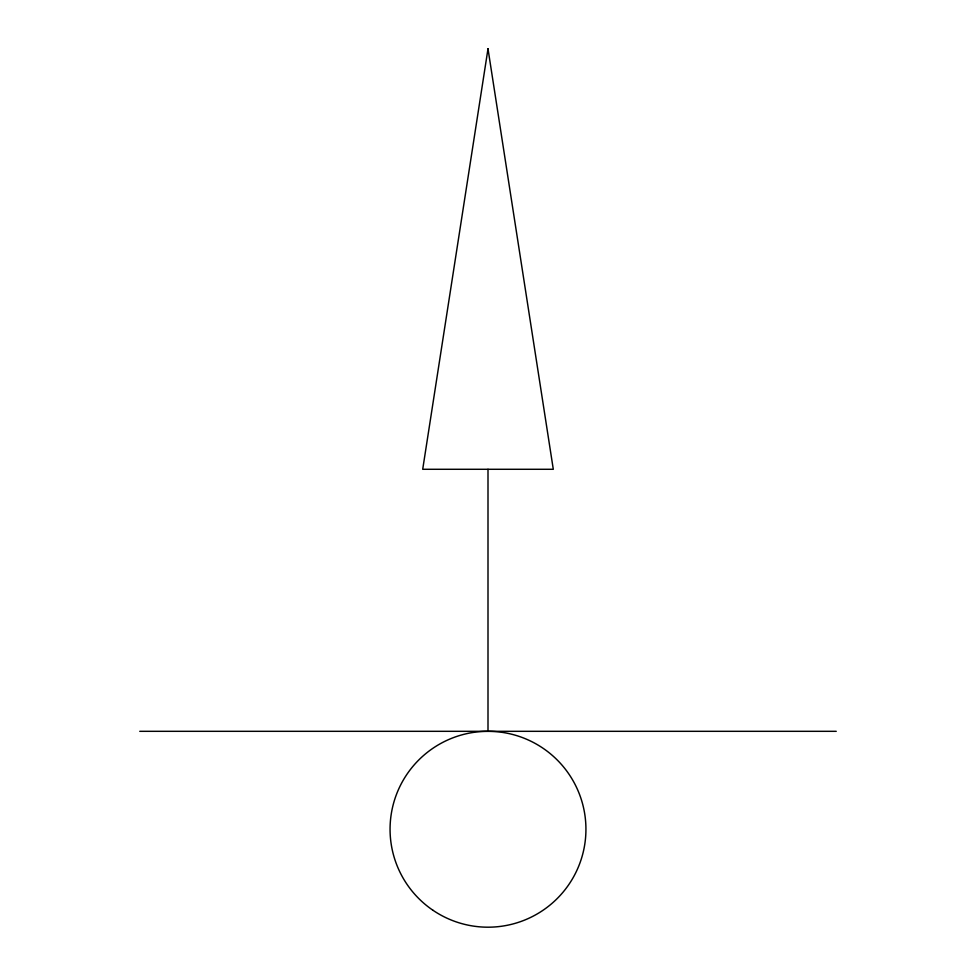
<?xml version="1.0" encoding="UTF-8"?>
<svg xmlns="http://www.w3.org/2000/svg" width="976" height="976" viewBox="0 0 976 976"><rect width="100%" height="100%" fill="white"/><g stroke="black" fill="none" stroke-linecap="round" stroke-linejoin="round"><path stroke-width="1.46" d="M139.763 731.317L836.237 731.317M488 469.285L488 731.317M488 48.8L422.706 469.285L553.294 469.285L488 48.8M433.1 910.364A97.942 97.942 0 0 0 585.685 836.249A97.942 97.942 0 0 0 445.202 741.162A97.942 97.942 0 0 0 433.1 910.364"/></g></svg>
